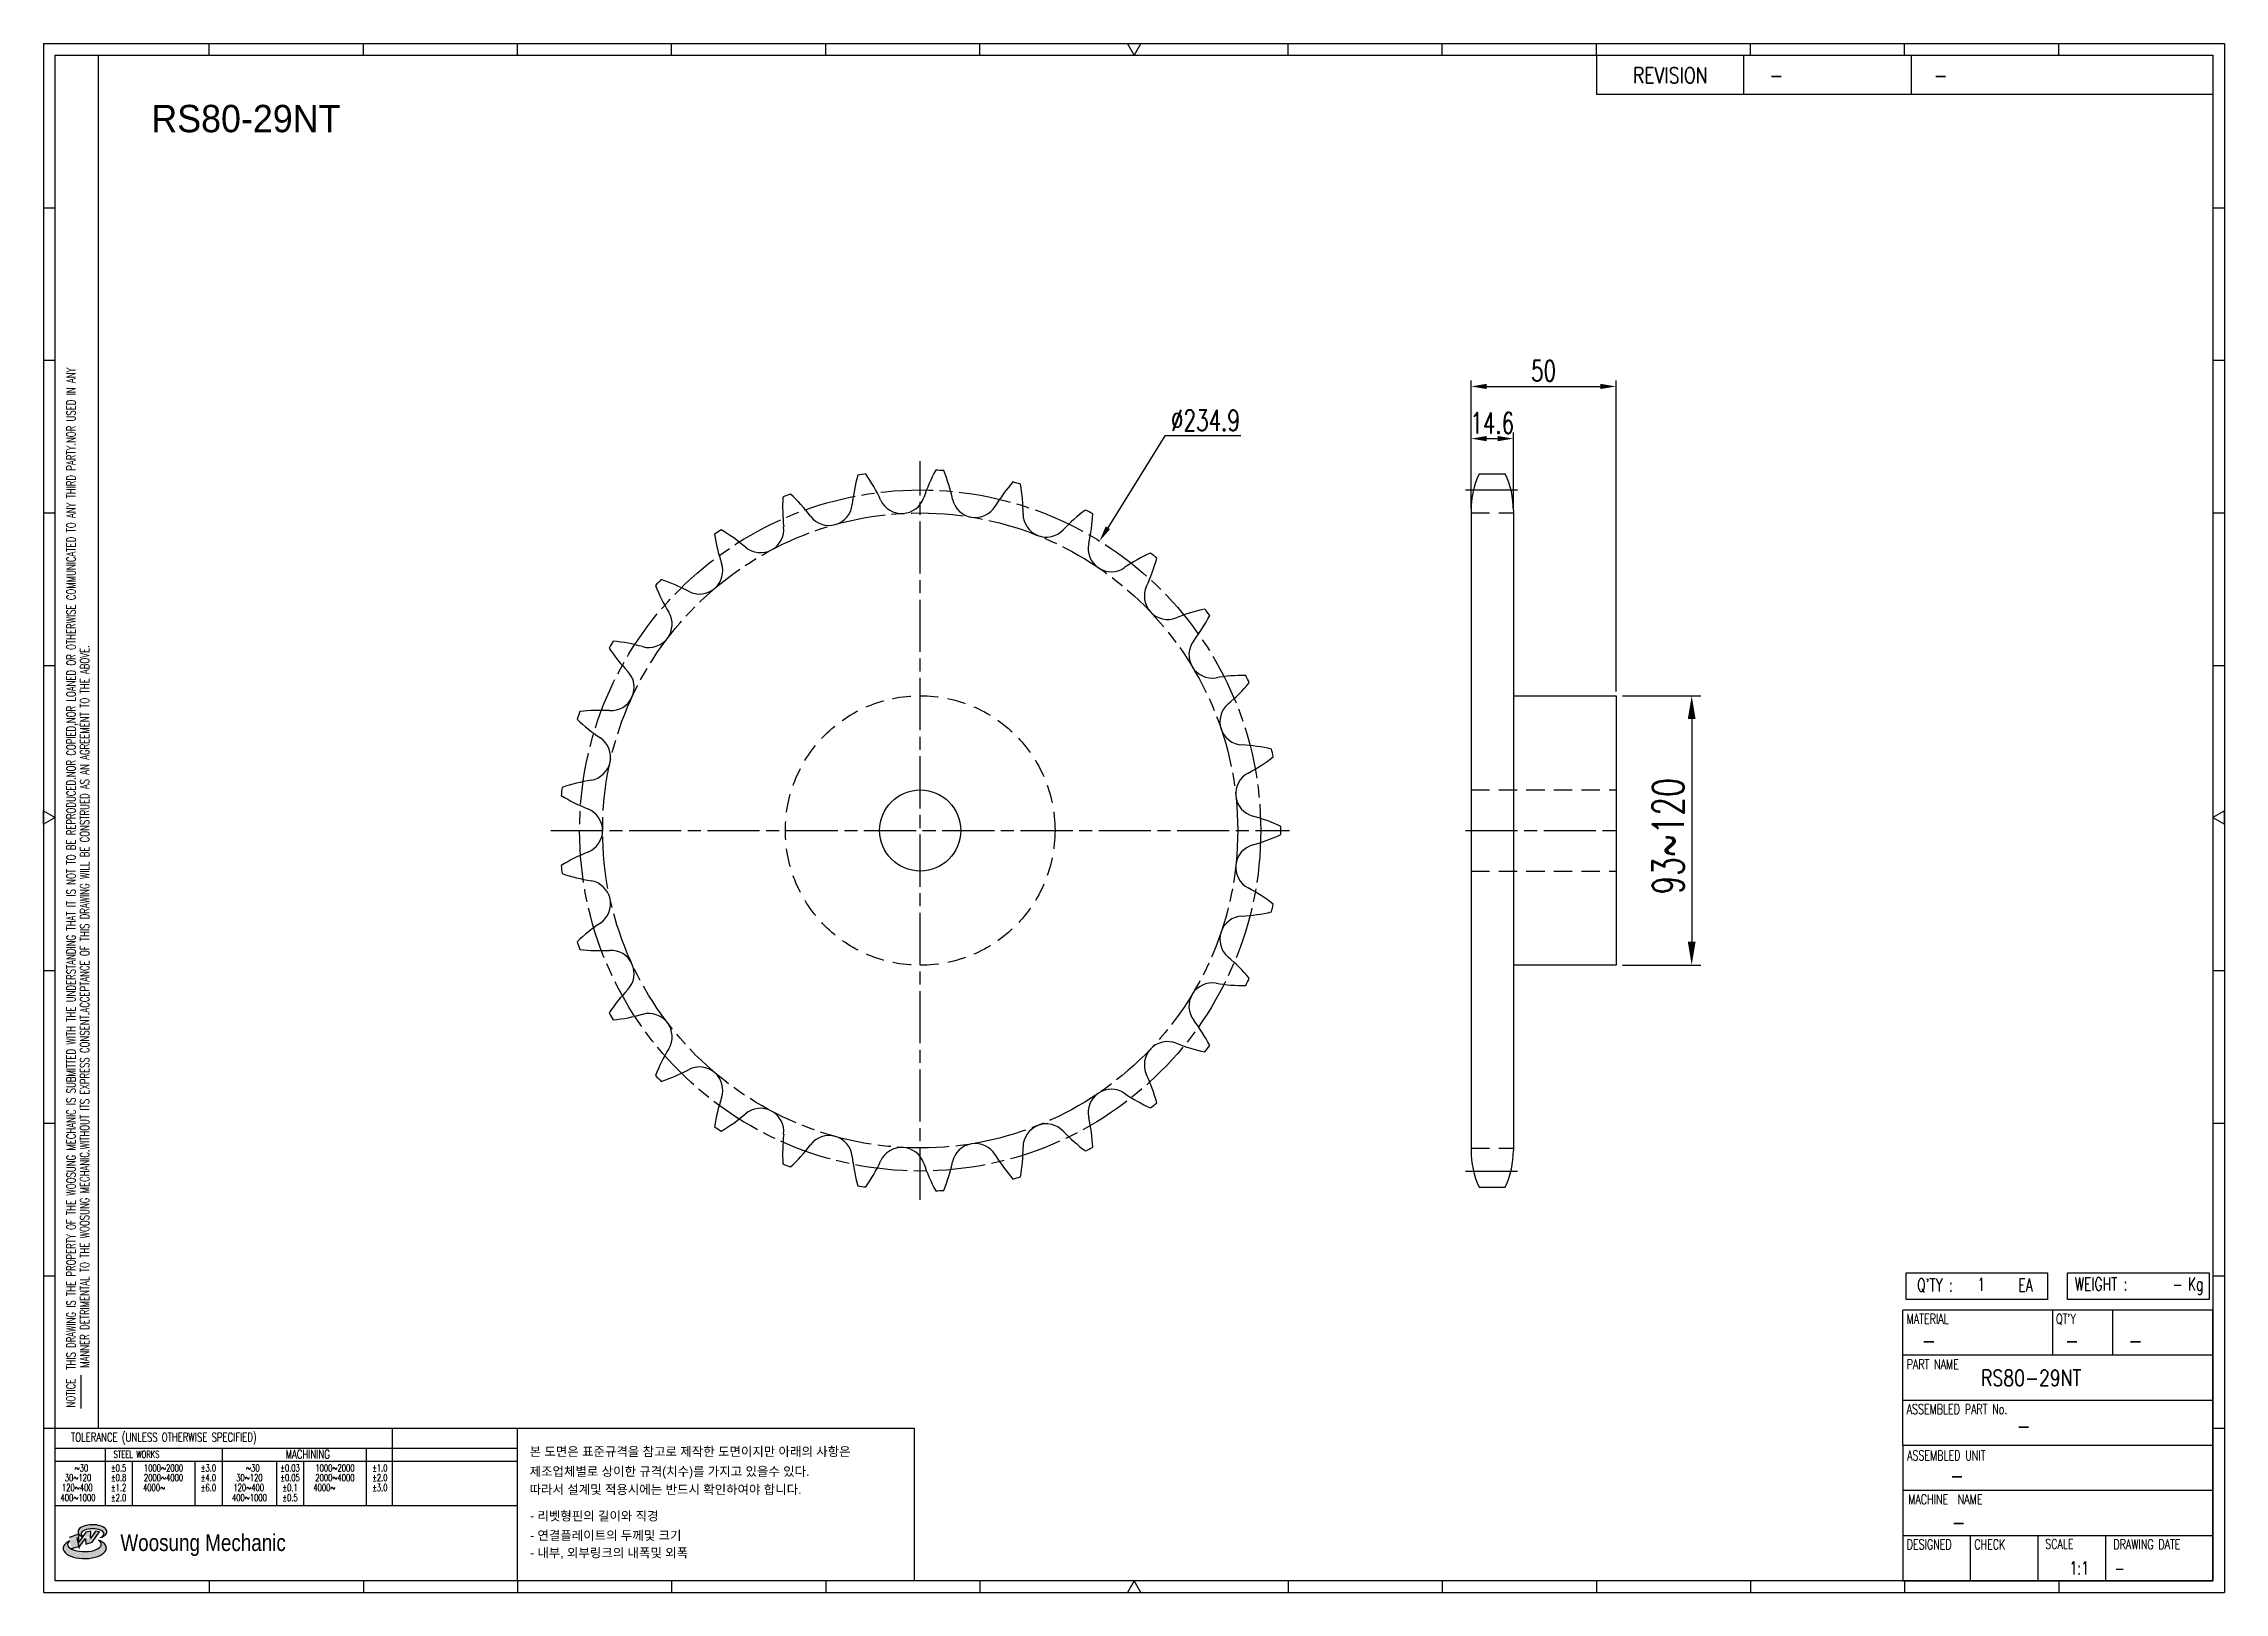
# Model space of a CAD drawing. Header units: millimetres. Extents: x 26966 to 27718, y 34 to 568.
import ezdxf
from ezdxf.enums import TextEntityAlignment as Align

# ---------------------------------------------------------------- set-up
doc = ezdxf.new("R2010")
doc.units = ezdxf.units.MM
for name, pattern in [('AM_ISO08W050', [18, 12, -1.5, 3, -1.5]), ('AM_ISO08W050x2', [9, 6, -0.75, 1.5, -0.75]), ('HIDDEN', [9.525, 6.35, -3.175])]:
    doc.linetypes.add(name, pattern=pattern)
doc.layers.get('Defpoints').update_dxf_attribs({"color": 80})
doc.layers.add('CL2', color=4, linetype='AM_ISO08W050', lineweight=25)
for name, color, linetype in [('HL', 2, 'HIDDEN'), ('LOGO', 7, 'Continuous'), ('S-DIM', 7, 'Continuous'), ('TITLE', 7, 'Continuous')]:
    doc.layers.add(name, color=color, linetype=linetype)
doc.styles.add('HAN', font='ROMANS.shx', dxfattribs={"width": 0.7, "bigfont": 'whgtxt.shx'})
doc.styles.add('HKD_ST2', font='romans.shx', dxfattribs={"width": 0.7, "height": 4, "bigfont": '@extfont2.shx'})
doc.styles.add('HSG', font='SIMPLEX.shx', dxfattribs={"width": 0.7, "bigfont": 'HSG.shx'})
doc.styles.add('MtXpl_', font='Gulim.ttf')
doc.styles.add('SLDTEXTSTYLE4', font='arial.ttf', dxfattribs={"width": 0.8})
doc.dimstyles.new('APP16', dxfattribs={"dimscale": 3, "dimtxt": 2.4, "dimasz": 1.8, "dimexe": 0.7, "dimexo": 0.5, "dimgap": 0.6, "dimtad": 1, "dimtoh": 1, "dimdec": 1, "dimrnd": 0.01, "dimzin": 9, "dimdsep": 46, "dimtxsty": 'HSG', "dimcen": 0, "dimclrd": 1, "dimclre": 1, "dimclrt": 256, "dimazin": 2, "dimtp": 1, "dimtm": 1, "dimtfac": 0.5, "dimtdec": 1, "dimtofl": 0, "dimtmove": 0, "dimatfit": 3, "dimfxl": 0, "dimtvp": 1, "dimtolj": 2, "dimlwd": -1, "dimlwe": -1, "dimarcsym": 0})
doc.dimstyles.new('APP23', dxfattribs={"dimscale": 4.5, "dimtxt": 2.4, "dimasz": 1.8, "dimexe": 0.7, "dimexo": 0.5, "dimgap": 0.6, "dimtad": 1, "dimtoh": 1, "dimdec": 1, "dimrnd": 0.01, "dimzin": 9, "dimdsep": 46, "dimtxsty": 'HSG', "dimcen": 0, "dimclrd": 1, "dimclre": 1, "dimclrt": 256, "dimazin": 2, "dimtp": 1, "dimtm": 1, "dimtfac": 0.5, "dimtdec": 1, "dimtix": 1, "dimtofl": 0, "dimtmove": 0, "dimatfit": 3, "dimfxl": 0, "dimtvp": 1, "dimtolj": 2, "dimlwd": -1, "dimlwe": -1, "dimarcsym": 0})

# ---------------------------------------------------------------- blocks, each defined once
blk = doc.blocks.new('MASTER')
at = {"layer": 'LOGO'}
h = blk.add_hatch(color=10, dxfattribs=at)
h.paths.add_polyline_path([(1.544, 35.177), (1.554, 34.966), (1.779, 35.034), (2.054, 35.422), (1.908, 35.446), (1.728, 35.167), (1.741, 35.439), (1.547, 35.405), (1.292, 35.041), (1.295, 35.33), (0.943, 35.208), (1.03, 34.8), (1.336, 34.885)])
edge = h.paths.add_edge_path()
edge.add_ellipse((1.795, 35.421), major_axis=(-0.53, 0), ratio=0.487785, start_angle=122.36065, end_angle=403.39574)
edge.add_line((1.411, 35.244), (1.419, 35.261))
edge.add_ellipse((1.798, 35.344), major_axis=(-0.423, 0), ratio=0.444396, start_angle=131.58977, end_angle=386.19408, ccw=False)
edge = h.paths.add_edge_path()
edge.add_ellipse((1.512, 34.815), major_axis=(-0.793, 0), ratio=0.480113, start_angle=314.67633, end_angle=590.85213)
edge.add_ellipse((1.501, 34.958), major_axis=(-0.62, 0), ratio=0.43311, start_angle=331.7024, end_angle=574.42495, ccw=False)
at = {"color": 140}
for p, q in [((0, 90.118), (80.15, 90.118)), ((0, 90.118), (0, 33.191)), ((80.15, 90.118), (80.15, 33.191)), ((57.068, 89.693), (57.068, 88.246)), ((62.47, 89.693), (62.47, 88.246)), ((68.635, 89.693), (68.635, 88.246)), ((79.725, 88.246), (57.068, 88.246)), ((68.449, 43.961), (68.449, 44.936)), ((68.449, 44.936), (73.654, 44.936)), ((73.654, 44.936), (73.654, 43.961)), ((74.39, 43.961), (74.39, 44.936)), ((74.39, 44.936), (79.595, 44.936)), ((79.595, 44.936), (79.595, 43.961)), ((68.336, 38.59), (68.336, 43.563)), ((79.725, 43.563), (68.336, 43.563)), ((73.654, 43.961), (68.449, 43.961)), ((73.827, 43.563), (73.827, 41.905)), ((79.595, 43.961), (74.39, 43.961)), ((76.037, 43.563), (76.037, 41.905)), ((79.725, 38.59), (79.725, 43.563)), ((79.725, 41.905), (68.336, 41.905)), ((79.725, 40.248), (68.336, 40.248)), ((68.336, 38.59), (68.336, 33.616)), ((79.725, 38.59), (68.336, 38.59)), ((79.725, 33.616), (79.725, 38.59)), ((79.725, 36.932), (68.336, 36.932)), ((79.725, 35.274), (68.336, 35.274)), ((70.822, 33.616), (70.822, 35.274)), ((73.309, 33.616), (73.309, 35.274)), ((75.796, 33.616), (75.796, 35.274)), ((0, 33.191), (80.15, 33.191)), ((68.336, 33.616), (79.725, 33.616))]:
    blk.add_line(p, q, dxfattribs=at)
for p, q in [((6.089, 89.693), (6.089, 90.118)), ((11.753, 89.693), (11.753, 90.118)), ((17.418, 89.693), (17.418, 90.118)), ((23.082, 89.693), (23.082, 90.118)), ((28.746, 89.693), (28.746, 90.118)), ((34.411, 89.693), (34.411, 90.118)), ((45.739, 89.693), (45.739, 90.118)), ((51.404, 89.693), (51.404, 90.118)), ((57.068, 89.693), (57.068, 90.118)), ((62.732, 89.693), (62.732, 90.118)), ((68.397, 89.693), (68.397, 90.118)), ((74.061, 89.693), (74.061, 90.118)), ((0, 84.085), (0.425, 84.085)), ((79.725, 84.085), (80.15, 84.085)), ((0, 78.478), (0.425, 78.478)), ((79.725, 78.478), (80.15, 78.478)), ((0, 72.87), (0.425, 72.87)), ((79.725, 72.87), (80.15, 72.87)), ((0, 67.262), (0.425, 67.262)), ((79.725, 67.262), (80.15, 67.262)), ((0, 56.047), (0.425, 56.047)), ((79.725, 56.047), (80.15, 56.047)), ((0, 50.439), (0.425, 50.439)), ((79.725, 50.439), (80.15, 50.439)), ((0, 44.832), (0.425, 44.832)), ((79.725, 44.832), (80.15, 44.832)), ((1.377, 39.947), (1.377, 41.174)), ((0, 39.224), (0.425, 39.224)), ((79.725, 39.224), (80.15, 39.224)), ((6.089, 33.616), (6.089, 33.191)), ((11.753, 33.616), (11.753, 33.191)), ((17.418, 33.616), (17.418, 33.191)), ((23.082, 33.616), (23.082, 33.191)), ((28.746, 33.616), (28.746, 33.191)), ((34.411, 33.616), (34.411, 33.191)), ((45.739, 33.616), (45.739, 33.191)), ((51.404, 33.616), (51.404, 33.191)), ((57.068, 33.616), (57.068, 33.191)), ((62.732, 33.616), (62.732, 33.191)), ((68.397, 33.616), (68.397, 33.191)), ((74.061, 33.616), (74.061, 33.191))]:
    blk.add_line(p, q)
at = {"color": 2}
for p, q in [((2.017, 39.224), (2.017, 89.693)), ((0.425, 39.224), (17.418, 39.224)), ((0.425, 38.487), (17.418, 38.487)), ((2.257, 38.487), (2.257, 36.382)), ((6.557, 38.5), (6.557, 36.382)), ((11.857, 38.487), (11.857, 36.382)), ((12.816, 39.224), (12.816, 36.382)), ((17.418, 33.616), (17.418, 39.224)), ((0.425, 38.012), (17.418, 38.012)), ((3.257, 38.012), (3.257, 36.382)), ((5.557, 38.012), (5.557, 36.382)), ((8.557, 38.012), (8.557, 36.382)), ((9.557, 38.026), (9.557, 36.382)), ((0.425, 36.382), (17.418, 36.382))]:
    blk.add_line(p, q, dxfattribs=at)
for points in [[(40.075, 89.693), (39.83, 90.118), (40.32, 90.118)], [(0.425, 61.679), (0, 61.433), (0, 61.924)], [(79.725, 61.679), (80.15, 61.433), (80.15, 61.924)], [(40.075, 33.616), (39.83, 33.191), (40.32, 33.191)]]:
    blk.add_lwpolyline(points, close=True)
at = {"color": 140}
blk.add_lwpolyline([(0.425, 89.693), (79.725, 89.693), (79.725, 33.616), (0.425, 33.616)], close=True, dxfattribs=at)
at = {"layer": 'LOGO'}
for p, q in [((1.295, 35.33), (0.943, 35.208)), ((1.547, 35.405), (1.292, 35.041)), ((1.292, 35.041), (1.295, 35.33)), ((1.741, 35.439), (1.547, 35.405)), ((1.908, 35.446), (1.728, 35.167)), ((1.728, 35.167), (1.741, 35.439)), ((1.779, 35.034), (2.054, 35.422)), ((2.054, 35.422), (1.908, 35.446)), ((1.03, 34.8), (1.336, 34.885)), ((1.224, 35.208), (1.311, 34.8)), ((1.224, 35.208), (1.224, 35.208)), ((1.336, 34.885), (1.544, 35.177)), ((1.419, 35.261), (1.411, 35.244)), ((1.544, 35.177), (1.554, 34.966)), ((1.554, 34.966), (1.779, 35.034))]:
    blk.add_line(p, q, dxfattribs=at)
for centre, major_axis, ratio, start_param, end_param in [((1.795, 35.421), (-0.53, 0), 0.487785, 2.135596, 7.040584), ((1.798, 35.344), (-0.423, 0), 0.444396, 2.296675, 6.740358), ((1.512, 34.815), (-0.793, 0), 0.480113, 5.492138, 10.312315), ((1.501, 34.958), (-0.62, 0), 0.43311, 5.789299, 10.025607)]:
    blk.add_ellipse(centre, major_axis=major_axis, ratio=ratio, start_param=start_param, end_param=end_param, dxfattribs=at)
for s, height, style, width, p in [('REVISION', 0.5806, 'HAN', 0.8, (58.415, 88.664)), ('-', 0.581, 'HAN', 0.8, (63.426, 88.664)), ('-', 0.581, 'HAN', 0.8, (69.468, 88.664)), ("Q'TY : ", 0.4746, 'HKD_ST2', 0.7, (68.857, 44.253)), ('1', 0.475, 'HKD_ST2', 0.7, (71.071, 44.275)), ('EA', 0.4746, 'HKD_ST2', 0.7, (72.578, 44.253)), ('WEIGHT : ', 0.4746, 'HKD_ST2', 0.7, (74.65, 44.286)), ('Kg', 0.4746, 'HKD_ST2', 0.7, (78.807, 44.286)), ('-', 0.581, 'HAN', 0.8, (69.029, 42.157)), ('-', 0.581, 'HAN', 0.8, (74.289, 42.157)), ('-', 0.581, 'HAN', 0.8, (76.623, 42.157)), ('-', 0.581, 'HAN', 0.8, (72.515, 39.013)), ('-', 0.581, 'HAN', 0.8, (70.067, 37.189)), ('-', 0.581, 'HAN', 0.8, (70.126, 35.48)), ('1:1', 0.4746, 'HKD_ST2', 0.7, (74.458, 33.848)), ('-', 0.475, 'HKD_ST2', 0.7, (76.112, 33.837))]:
    blk.add_text(s, height=height, dxfattribs=dict(style=style, width=width)).set_placement(p)
at = {"color": 6, "style": 'HKD_ST2', "width": 0.7}
for s, p in [(' THIS DRAWING IS THE PROPERTY OF THE WOOSUNG MECHANIC IS SUBMITTED WITH THE UNDERSTANDING THAT IT IS NOT TO BE REPRODUCED.NOR COPIED,NOR LOANED OR OTHERWISE COMMUNICATED TO ANY THIRD PARTY.NOR USED IN ANY', (1.173, 41.217)), ('MANNER DETRIMENTAL TO THE WOOSUNG MECHANIC.WITHOUT ITS EXPRESS CONSENT.ACCEPTANCE OF THIS DRAWING WILL BE CONSTRUED AS AN AGREEMENT TO THE ABOVE.', (1.672, 41.447))]:
    blk.add_text(s, height=0.326266, rotation=90, dxfattribs=at).set_placement(p)
at = {"style": 'HKD_ST2', "width": 0.7}
blk.add_text('-', height=0.475, dxfattribs=at).set_placement((78.613, 44.286), align=Align.RIGHT)
at = {"color": 254, "style": 'HKD_ST2', "width": 0.7}
for s, height, p in [('MATERIAL', 0.3651, (68.474, 43.425)), ("QT'Y", 0.3651, (73.965, 43.425)), ('PART NAME', 0.3651, (68.474, 41.756)), ('ASSEMBLED PART No.', 0.36511, (68.474, 40.109)), ('ASSEMBLED UNIT', 0.36511, (68.49, 38.408)), ('MACHINE  NAME', 0.36511, (68.532, 36.794)), ('DESIGNED', 0.3651, (68.474, 35.136)), ('CHECK', 0.3651, (70.961, 35.136)), ('SCALE', 0.3651, (73.566, 35.153)), ('DRAWING DATE', 0.36511, (76.071, 35.141))]:
    blk.add_text(s, height=height, dxfattribs=at).set_placement(p, align=Align.TOP_LEFT)
at = {"style": 'HKD_ST2', "width": 0.7}
blk.add_text('NOTICE', height=0.3263, rotation=90, dxfattribs=at).set_placement((1.163, 39.988))
blk.add_text('TOLERANCE (UNLESS OTHERWISE SPECIFIED)', height=0.32627, dxfattribs=at).set_placement((4.417, 38.896), align=Align.MIDDLE_CENTER)
at = {"color": 4, "style": 'HKD_ST2', "width": 0.7}
for s, height, p in [('%%12630', 0.261, (1.389, 37.762)), ('1000%%1262000', 0.26101, (4.407, 37.762)), ('%%12630', 0.261, (7.689, 37.762)), ('1000%%1262000', 0.26101, (10.707, 37.762)), ('120%%126400', 0.26101, (1.237, 37.045)), ('30%%126120', 0.261, (1.263, 37.411)), ('4000%%126', 0.261, (4.061, 37.045)), ('2000%%1264000', 0.26101, (4.407, 37.411)), ('120%%126400', 0.26101, (7.537, 37.045)), ('30%%126120', 0.261, (7.563, 37.411)), ('4000%%126', 0.261, (10.321, 37.045)), ('2000%%1264000', 0.26101, (10.707, 37.411)), ('400%%1261000', 0.26101, (1.263, 36.67)), ('400%%1261000', 0.26101, (7.563, 36.67))]:
    blk.add_text(s, height=height, dxfattribs=at).set_placement(p, align=Align.MIDDLE_CENTER)
for s, height, p in [('%%P0.5', 0.261, (2.757, 37.762)), ('STEEL WORKS', 0.26101, (3.416, 38.268)), ('%%P3.0', 0.261, (6.057, 37.762)), ('%%P0.03', 0.261, (9.057, 37.762)), ('MACHINING', 0.3263, (9.707, 38.27)), ('%%P1.0', 0.261, (12.357, 37.762)), ('%%P0.8', 0.261, (2.757, 37.411)), ('%%P1.2', 0.261, (2.757, 37.045)), ('%%P4.0', 0.261, (6.057, 37.411)), ('%%P6.0', 0.261, (6.057, 37.045)), ('%%P0.05', 0.261, (9.057, 37.411)), ('%%P0.1', 0.261, (9.057, 37.045)), ('%%P2.0', 0.261, (12.357, 37.411)), ('%%P3.0', 0.261, (12.357, 37.045)), ('%%P2.0', 0.261, (2.757, 36.67)), ('%%P0.5', 0.261, (9.057, 36.67))]:
    blk.add_text(s, height=height, dxfattribs=at).set_placement(p, align=Align.MIDDLE)
at = {"color": 1, "style": 'SLDTEXTSTYLE4', "width": 0.8}
blk.add_text('Woosung Mechanic', height=0.61957, dxfattribs=at).set_placement((2.822, 34.711))
blk = doc.blocks.new('*D3')
at = {"layer": 'Defpoints', "color": 0, "transparency": 16777216}
for p in [(27472.53, 431.55), (27457.93, 405.9), (27472.53, 405.9)]:
    blk.add_point(p, dxfattribs=at)
at = {"layer": 'S-DIM', "color": 1, "transparency": 16777216}
for p, q in [((27457.93, 407.4), (27457.93, 433.65)), ((27463.33, 431.55), (27467.13, 431.55)), ((27472.53, 407.4), (27472.53, 433.65))]:
    blk.add_line(p, q, dxfattribs=at)
for points in [[(27463.33, 432.45), (27463.33, 430.65), (27457.93, 431.55)], [(27467.13, 432.45), (27467.13, 430.65), (27472.53, 431.55)]]:
    blk.add_solid(points, dxfattribs=at)
at = {"layer": 'S-DIM', "transparency": 16777216, "insert": (27465.23, 436.95), "char_height": 7.2, "attachment_point": 5, "style": 'HSG'}
blk.add_mtext('\\A2;14.6', dxfattribs=at)
blk = doc.blocks.new('*D4')
at = {"layer": 'Defpoints', "color": 0, "transparency": 16777216}
for p in [(27507.93, 449.55), (27457.93, 405.9), (27507.93, 342.88)]:
    blk.add_point(p, dxfattribs=at)
at = {"layer": 'S-DIM', "color": 1, "transparency": 16777216}
for p, q in [((27457.93, 407.4), (27457.93, 451.65)), ((27507.93, 344.38), (27507.93, 451.65)), ((27463.33, 449.55), (27502.53, 449.55))]:
    blk.add_line(p, q, dxfattribs=at)
for points in [[(27463.33, 450.45), (27463.33, 448.65), (27457.93, 449.55)], [(27502.53, 450.45), (27502.53, 448.65), (27507.93, 449.55)]]:
    blk.add_solid(points, dxfattribs=at)
at = {"layer": 'S-DIM', "transparency": 16777216, "insert": (27482.93, 454.95), "char_height": 7.2, "attachment_point": 5, "style": 'HSG'}
blk.add_mtext('\\A2;50', dxfattribs=at)
blk = doc.blocks.new('*D5')
at = {"layer": 'Defpoints', "color": 0, "transparency": 16777216}
for p in [(27329.81, 396.22), (27206.04, 196.54)]:
    blk.add_point(p, dxfattribs=at)
at = {"layer": 'S-DIM', "color": 1, "transparency": 16777216}
for p, q in [((27352.27, 432.46), (27332.65, 400.81)), ((27378.55, 432.46), (27352.27, 432.46))]:
    blk.add_line(p, q, dxfattribs=at)
blk.add_solid([(27331.89, 401.28), (27333.42, 400.33), (27329.81, 396.22)], dxfattribs=at)
at = {"layer": 'S-DIM', "transparency": 16777216, "insert": (27366.31, 437.86), "char_height": 7.2, "attachment_point": 5, "style": 'HSG'}
blk.add_mtext('\\A2;∅234.9', dxfattribs=at)
blk = doc.blocks.new('*D2')
at = {"layer": 'Defpoints', "color": 0, "transparency": 16777216}
for p in [(27507.93, 342.88), (27507.93, 249.88), (27534.03, 249.88)]:
    blk.add_point(p, dxfattribs=at)
at = {"layer": 'S-DIM', "color": 1, "transparency": 16777216}
for p, q in [((27510.18, 342.88), (27537.18, 342.88)), ((27534.03, 334.78), (27534.03, 257.98)), ((27510.18, 249.88), (27537.18, 249.88))]:
    blk.add_line(p, q, dxfattribs=at)
for points in [[(27532.68, 334.78), (27535.38, 334.78), (27534.03, 342.88)], [(27532.68, 257.98), (27535.38, 257.98), (27534.03, 249.88)]]:
    blk.add_solid(points, dxfattribs=at)
at = {"layer": 'S-DIM', "transparency": 16777216, "insert": (27525.93, 294.34), "char_height": 10.8, "attachment_point": 5, "rotation": 90, "style": 'HSG'}
blk.add_mtext('\\A2;93~120', dxfattribs=at)

msp = doc.modelspace()

# ---------------------------------------------------------------- linework, layer by layer
for p, q in [((27460.73, 419.45), (27469.73, 419.45)), ((27457.93, 406.75), (27457.93, 186.01)), ((27472.53, 406.75), (27472.53, 186.01)), ((27472.53, 342.88), (27507.93, 342.88)), ((27507.93, 342.88), (27507.93, 249.88)), ((27507.93, 249.88), (27472.53, 249.88)), ((27460.73, 173.31), (27469.73, 173.31))]:
    msp.add_line(p, q)
at = {"color": 140}
msp.add_lwpolyline([(27129.05, 90.19), (27265.87, 90.19), (27265.87, 37.56), (27129.05, 37.56)], close=True, dxfattribs=at)
msp.add_circle((27267.93, 296.38), 14)
for centre, radius, start, end in [((27303.2, 402.58), 59.07, 163.96491, 173.96552), ((27267.93, 296.38), 124.39, 98.6679, 99.95279), ((27200.59, 385.76), 59.07, 24.65517, 34.65578), ((27325.21, 392.52), 59.07, 151.55112, 161.55172), ((27267.93, 296.38), 124.39, 86.25411, 87.539), ((27221.38, 398.15), 59.07, 12.24138, 22.24198), ((27344.54, 377.96), 59.07, 139.13733, 149.13793), ((27267.93, 296.38), 124.39, 73.84031, 75.1252), ((27244.34, 405.77), 59.07, 359.82759, 9.82819), ((27488.13, 406.75), 30.2, 155.13196, 180), ((27442.33, 406.75), 30.2, 0, 24.86804), ((27279.55, 407.68), 59.07, 176.37871, 186.37931), ((27267.93, 296.38), 124.39, 111.08169, 112.36658), ((27182.95, 369.19), 59.07, 37.06897, 47.06957), ((27236.48, 409.64), 8.02, 217.06897, 353.96552), ((27261.56, 413.75), 8.02, 204.65517, 341.55172), ((27286.94, 412.37), 8.02, 192.24138, 329.13793), ((27360.28, 359.58), 59.07, 126.72353, 136.72414), ((27267.93, 296.38), 124.39, 61.42652, 62.71141), ((27267.93, 296.38), 124.39, 123.49549, 124.78038), ((27169.28, 349.22), 59.07, 49.48276, 59.48336), ((27212.87, 400.23), 8.02, 229.48276, 6.37931), ((27311.43, 405.57), 8.02, 179.82759, 316.72414), ((27268.41, 408.29), 59.07, 347.41379, 357.4144), ((27255.35, 407.58), 59.07, 188.7925, 198.7931), ((27333.89, 393.67), 8.02, 167.41379, 304.31034), ((27371.71, 338.25), 59.07, 114.30974, 124.31034), ((27267.93, 296.38), 124.39, 49.01273, 50.29762), ((27191.83, 385.96), 8.02, 241.89655, 18.7931), ((27292.46, 405.57), 59.07, 335, 345.0006), ((27267.93, 296.38), 124.39, 135.90928, 137.19417), ((27231.74, 402.27), 59.07, 201.20629, 211.2069), ((27160.23, 326.78), 59.07, 61.89655, 71.89715), ((27353.26, 377.21), 8.02, 155, 291.89655), ((27174.35, 367.51), 8.02, 254.31034, 31.2069), ((27378.28, 314.96), 59.07, 101.89595, 111.89655), ((27315.35, 397.74), 59.07, 322.58621, 332.58681), ((27267.93, 296.38), 124.39, 36.59893, 37.88383), ((27267.93, 296.38), 124.39, 148.32307, 149.60796), ((27156.21, 302.92), 59.07, 74.31034, 84.31095), ((27368.64, 356.98), 8.02, 142.58621, 279.48276), ((27209.82, 392.02), 59.07, 213.62009, 223.62069), ((27161.25, 345.73), 8.02, 266.72414, 43.62069), ((27379.7, 290.8), 59.07, 89.48216, 99.48276), ((27336.04, 385.18), 59.07, 310.17241, 320.17302), ((27267.93, 296.38), 124.39, 24.18514, 25.47003), ((27379.32, 333.91), 8.02, 130.17241, 267.06897), ((27267.93, 296.38), 124.39, 160.73686, 162.02176), ((27190.62, 377.29), 59.07, 226.03388, 236.03448), ((27157.41, 278.75), 59.07, 86.72414, 96.72474), ((27153.13, 321.65), 8.02, 279.13793, 56.03448), ((27375.89, 266.9), 59.07, 77.06836, 87.06897), ((27267.93, 296.38), 124.39, 11.77135, 13.05624), ((27384.78, 309.09), 8.02, 117.75862, 254.65517), ((27353.53, 368.46), 59.07, 297.75862, 307.75922), ((27267.93, 296.38), 124.39, 173.15066, 174.43555), ((27175.03, 358.78), 59.07, 238.44767, 248.44828), ((27163.79, 255.4), 59.07, 99.13793, 109.13853), ((27150.38, 296.38), 8.02, 291.55172, 68.44828), ((27367.03, 244.39), 59.07, 64.65457, 74.65517), ((27367.03, 348.37), 59.07, 285.34483, 295.34543), ((27267.93, 296.38), 124.39, 359.35755, 0.64245), ((27175.03, 233.98), 59.07, 111.55172, 121.55233), ((27384.78, 283.67), 8.02, 105.34483, 242.24138), ((27267.93, 296.38), 124.39, 185.56445, 186.84934), ((27163.79, 337.35), 59.07, 250.86147, 260.86207), ((27153.13, 271.11), 8.02, 303.96552, 80.86207), ((27353.53, 224.3), 59.07, 52.24078, 62.24138), ((27267.93, 296.38), 124.39, 346.94376, 348.22865), ((27190.62, 215.46), 59.07, 123.96552, 133.96612), ((27379.32, 258.85), 8.02, 92.93103, 229.82759), ((27375.89, 325.85), 59.07, 272.93103, 282.93164), ((27267.93, 296.38), 124.39, 197.97824, 199.26314), ((27157.41, 314.01), 59.07, 263.27526, 273.27586), ((27161.25, 247.02), 8.02, 316.37931, 93.27586), ((27336.04, 207.58), 59.07, 39.82698, 49.82759), ((27209.82, 200.74), 59.07, 136.37931, 146.37991), ((27368.64, 235.78), 8.02, 80.51724, 217.41379), ((27379.7, 301.95), 59.07, 260.51724, 270.51784), ((27267.93, 296.38), 124.39, 334.52997, 335.81486), ((27267.93, 296.38), 124.39, 210.39204, 211.67693), ((27174.35, 225.24), 8.02, 328.7931, 105.68966), ((27156.21, 289.84), 59.07, 275.68905, 285.68966), ((27315.35, 195.02), 59.07, 27.41319, 37.41379), ((27231.74, 190.48), 59.07, 148.7931, 158.79371), ((27353.26, 215.54), 8.02, 68.10345, 205), ((27378.28, 277.8), 59.07, 248.10345, 258.10405), ((27267.93, 296.38), 124.39, 322.11617, 323.40107), ((27267.93, 296.38), 124.39, 222.80583, 224.09072), ((27160.23, 265.97), 59.07, 288.10285, 298.10345), ((27191.83, 206.79), 8.02, 341.2069, 118.10345), ((27292.46, 187.19), 59.07, 14.9994, 25), ((27255.35, 185.18), 59.07, 161.2069, 171.2075), ((27333.89, 199.09), 8.02, 55.68966, 192.58621), ((27371.71, 254.51), 59.07, 235.68966, 245.69026), ((27169.28, 243.53), 59.07, 300.51664, 310.51724), ((27212.87, 192.53), 8.02, 353.62069, 130.51724), ((27268.41, 184.47), 59.07, 2.5856, 12.58621), ((27267.93, 296.38), 124.39, 309.70238, 310.98727), ((27267.93, 296.38), 124.39, 235.21962, 236.50451), ((27279.55, 185.07), 59.07, 173.62069, 183.62129), ((27236.48, 183.12), 8.02, 6.03448, 142.93103), ((27286.94, 180.38), 8.02, 30.86207, 167.75862), ((27311.43, 187.18), 8.02, 43.27586, 180.17241), ((27360.28, 233.18), 59.07, 223.27586, 233.27647), ((27267.93, 296.38), 124.39, 247.63342, 248.91831), ((27182.95, 223.56), 59.07, 312.93043, 322.93103), ((27303.2, 190.17), 59.07, 186.03448, 196.03509), ((27200.59, 207), 59.07, 325.34422, 335.34483), ((27261.56, 179.01), 8.02, 18.44828, 155.34483), ((27325.21, 200.24), 59.07, 198.44828, 208.44888), ((27221.38, 194.61), 59.07, 337.75802, 347.75862), ((27344.54, 214.8), 59.07, 210.86207, 220.86267), ((27244.34, 186.98), 59.07, 350.17181, 0.17241), ((27267.93, 296.38), 124.39, 297.28859, 298.57348), ((27488.13, 186.01), 30.2, 180, 204.86804), ((27442.33, 186.01), 30.2, 335.13196, 0), ((27267.93, 296.38), 124.39, 260.04721, 261.3321), ((27267.93, 296.38), 124.39, 284.8748, 286.15969), ((27267.93, 296.38), 124.39, 272.461, 273.74589)]:
    msp.add_arc(centre, radius, start, end)
at = {"layer": 'CL2', "linetype": 'AM_ISO08W050x2', "ltscale": 3}
for p, q in [((27267.93, 168.98), (27267.93, 423.77)), ((27455.99, 413.84), (27474.48, 413.84)), ((27140.53, 296.38), (27395.32, 296.38)), ((27455.99, 296.38), (27509.83, 296.38)), ((27455.99, 178.91), (27474.48, 178.91))]:
    msp.add_line(p, q, dxfattribs=at)
for radius in [117.46, 109.52]:
    msp.add_circle((27267.93, 296.38), radius, dxfattribs=at)
at = {"layer": 'HL', "linetype": 'HIDDEN'}
for p, q in [((27457.93, 405.9), (27472.53, 405.9)), ((27457.93, 310.38), (27507.93, 310.38)), ((27457.93, 282.38), (27507.93, 282.38)), ((27457.93, 186.85), (27472.53, 186.85))]:
    msp.add_line(p, q, dxfattribs=at)
msp.add_circle((27267.93, 296.38), 46.5, dxfattribs=at)

# ---------------------------------------------------------------- block references
at = {"color": 140, "xscale": 9.384517237515507, "yscale": 9.384517237515507, "zscale": 9.384517237515507}
msp.add_blockref('MASTER', (26965.59, -277.91), dxfattribs=at)

# ---------------------------------------------------------------- texts
at = {"style": 'HAN', "width": 0.8}
msp.add_text('RS80-29NT', height=5.449, dxfattribs=at).set_placement((27633.83, 104.84))
at = {"color": 140, "style": 'MtXpl_'}
for s, p in [('본 도면은 표준규격을 참고로 제작한 도면이지만 아래의 사항은', (27133.21, 80.6)), ('제조업체별로 상이한 규격(치수)를 가지고 있을수 있다.', (27133.21, 73.75)), ('따라서 설계및 적용시에는 반드시 확인하여야 합니다.', (27133.21, 67.51)), ('- 리벳형핀의 길이와 직경', (27133.38, 58.37)), ('- 연결플레이트의 두께및 크기', (27133.38, 51.67)), ('- 내부, 외부링크의 내폭및 외폭', (27133.38, 45.66))]:
    msp.add_text(s, height=3.148, dxfattribs=at).set_placement(p)
at = {"layer": 'TITLE', "color": 254, "style": 'MtXpl_'}
msp.add_text('RS80-29NT', height=9.444, dxfattribs=at).set_placement((27002.75, 537.23))

# ---------------------------------------------------------------- dimensions: what is measured, and where the dimension line sits
at = {"layer": 'S-DIM'}
dim = msp.add_linear_dim(base=(27507.93, 449.55), p1=(27457.93, 405.9), p2=(27507.93, 342.88), dimstyle='APP16', dxfattribs=at)
dim.commit()
dim.dimension.update_dxf_attribs({"geometry": '*D4', "text_midpoint": (27482.93, 454.95)})
dim = msp.add_diameter_dim_2p(p1=(27206.04, 196.54), p2=(27329.81, 396.22), dimstyle='APP16', dxfattribs=at)
dim.commit()
dim.dimension.update_dxf_attribs({"geometry": '*D5', "text_midpoint": (27366.31, 432.46), "dimtype": 131})
dim = msp.add_linear_dim(base=(27472.53, 431.55), p1=(27457.93, 405.9), p2=(27472.53, 405.9), dimstyle='APP16', dxfattribs=at)
dim.commit()
dim.dimension.update_dxf_attribs({"geometry": '*D3', "text_midpoint": (27465.23, 431.55), "dimtype": 128})
dim = msp.add_linear_dim(base=(27534.03, 249.88), p1=(27507.93, 342.88), p2=(27507.93, 249.88), angle=90, text='<>~120', dimstyle='APP23', dxfattribs=at)
dim.commit()
dim.dimension.update_dxf_attribs({"geometry": '*D2', "text_midpoint": (27534.03, 294.34), "dimtype": 128})

doc.saveas('drawing.dxf')
